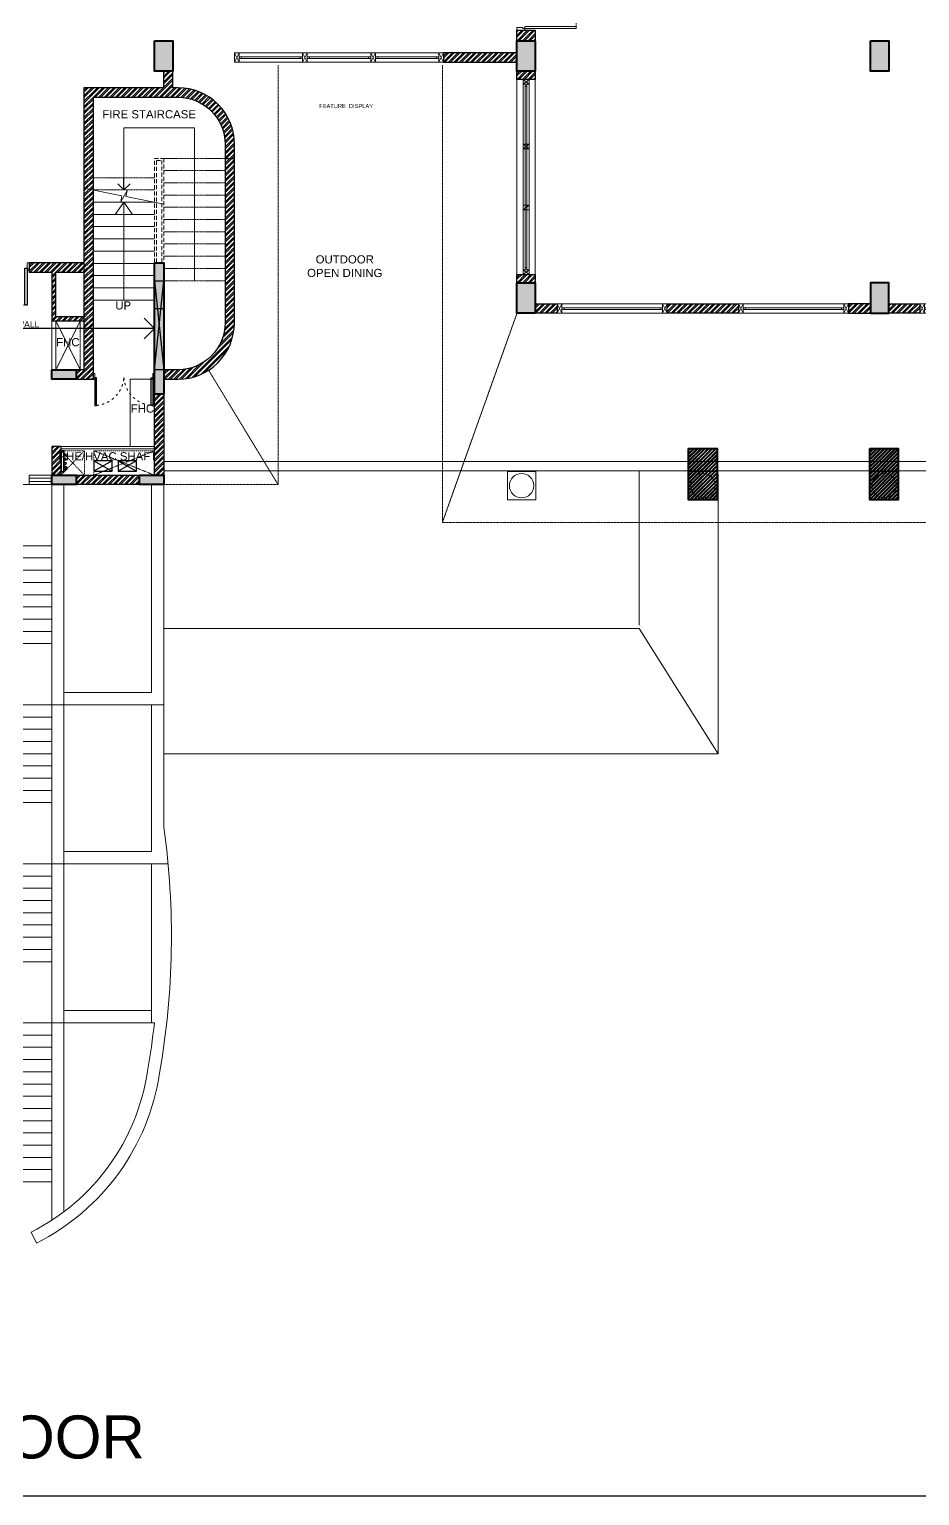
# Model space of a CAD drawing. Header units: millimetres. Extents: x 149548 to 2069915, y -1587483 to -1219800.
# Drawn here: x 1839865 to 1861702, y -1411021 to -1375062 of the extents above; entities that cross this region are included whole.
import ezdxf

# ---------------------------------------------------------------- set-up
doc = ezdxf.new("R2010")
doc.units = ezdxf.units.MM
doc.header["$MEASUREMENT"] = 0
for name, pattern in [('ACAD_ISO02W100', [15, 12, -3]), ('ACAD_ISO03W100', [30, 12, -18]), ('AUDIT_D_060311083008-3', [0, 0]), ('CONTINOUS', [0]), ('DASHED', [0.75, 0.5, -0.25]), ('HIDDEN', [0.375, 0.25, -0.125])]:
    doc.linetypes.add(name, pattern=pattern)
doc.layers.add('A-DOOR', color=140, linetype='AUDIT_D_060311083008-3', lineweight=5, transparency=0.5)
doc.layers.add('WINDOW FRAME_MOFA', color=19, linetype='Continuous', lineweight=15, transparency=0.4)
for name, color, linetype, lineweight in [('BRICK WALL_MOFA', 8, 'Continuous', 30), ('CONCRETE_MOFA', 230, 'Continuous', 40), ('DIMENSION_MOFA', 62, 'HIDDEN', 15), ('DOOR FRAME_MOFA', 42, 'Continuous', 15), ('DOOR SWING_MOFA', 49, 'ACAD_ISO03W100', 5), ('ELEV_09_MOFA', 37, 'Continuous', 9), ('ELEV_15_MOFA', 31, 'Continuous', 15), ('ELEV_GRADE 2_MOFA', 37, 'Continuous', 9), ('NEW BLOCK WORK', 126, 'Continuous', 30), ('OVERHEAD LINES_MOFA', 252, 'ACAD_ISO02W100', 9), ('STAIRS_MOFA', 1, 'Continuous', 13), ('TE - PL-S- Clamp', 7, 'Continuous', 0), ('TE-PL-DWS PIPE-DOWNTAKE', 3, 'Continuous', 5), ('TEXT_MOFA', 222, 'Continuous', 18)]:
    doc.layers.add(name, color=color, linetype=linetype, lineweight=lineweight)
for name, color, linetype in [('DOOR  MOFA', 7, 'Continuous'), ('M-HVAC-EXHAUST', 32, 'Continuous'), ('M-HVAC-TFA', 4, 'Continuous'), ('TE-PL-BRACKET', 7, 'Continuous'), ('TE-PL-H.W.R-DOWNTAKE', 32, 'Continuous'), ('TE-PL-H.W.S-DOWNTAKE', 1, 'Continuous'), ('TE-PL-VENT', 242, 'Continuous')]:
    doc.layers.add(name, color=color, linetype=linetype)
doc.layers.add('HATCH SOLID_MOFA', color=7, linetype='Continuous', lineweight=5, true_color=0x9c9c9c)
doc.layers.add('HATCH_LIGHT_MOFA', color=7, linetype='Continuous', lineweight=5, true_color=0x5b5b5b)
doc.styles.add('1-100', font='arial.ttf', dxfattribs={"height": 400})
doc.styles.get("Standard").update_dxf_attribs({"font": 'arial.ttf'})
doc.dimstyles.new('DIM 1-100 1', dxfattribs={"dimtxt": 200, "dimasz": 100, "dimexe": 50, "dimexo": 50, "dimgap": 50, "dimtad": 1, "dimdec": 1, "dimrnd": 5, "dimzin": 0, "dimdsep": 46, "dimtxsty": 'Standard', "dimblk": 'ARCHTICK', "dimcen": 100, "dimdle": 100, "dimclrd": 256, "dimclre": 256, "dimclrt": 256, "dimadec": 0, "dimazin": 0, "dimtfac": 1, "dimtdec": 1, "dimtix": 1, "dimtofl": 0, "dimtmove": 1, "dimatfit": 3, "dimldrblk": 'OPEN90', "dimfxl": 1, "dimtolj": 1, "dimtzin": 0, "dimlwd": -1, "dimlwe": -1, "dimarcsym": 0})
doc.dimstyles.new('DIM 1-75', dxfattribs={"dimtxt": 150, "dimasz": 75, "dimexe": 100, "dimexo": 50, "dimgap": 25, "dimtad": 1, "dimdec": 0, "dimrnd": 5, "dimzin": 0, "dimdsep": 46, "dimtxsty": 'Standard', "dimblk": 'ARCHTICK', "dimblk1": 'OBLIQUE', "dimblk2": 'OBLIQUE', "dimcen": 0.09, "dimdle": 100, "dimclrd": 256, "dimclre": 256, "dimclrt": 256, "dimadec": 0, "dimazin": 0, "dimtfac": 1, "dimtdec": 3, "dimtix": 1, "dimtofl": 0, "dimtmove": 1, "dimatfit": 3, "dimldrblk": 'OPEN90', "dimfxl": 1, "dimtolj": 1, "dimtzin": 0, "dimlwd": -1, "dimlwe": -1, "dimarcsym": 0})
pattern_1 = [(45, (-1385423.97944, 1641324.29744), (-0.095612395293, 0.095612395293), [])]
pattern_2 = [(135, (1720696.25507, 1641324.29744), (0.095612395293, 0.095612395293), [])]
pattern_3 = [(45, (-1959.99, 7514.91), (-67.3519, 67.3519), []), (45, (-1915.09, 7514.91), (-67.3519, 67.3519), [])]
pattern_4 = [(45, (2044045.94, -1384996.45), (-67.35192, 67.35192), []), (45, (2044090.84, -1384996.45), (-67.35192, 67.35192), [])]

# ---------------------------------------------------------------- blocks, each defined once
blk = doc.blocks.new('_ArchTick')
at = {"color": 0, "linetype": 'ByBlock', "const_width": 0.15}
blk.add_lwpolyline([(-0.5, -0.5), (0.5, 0.5)], dxfattribs=at)
blk = doc.blocks.new('_Oblique')
at = {"color": 0, "linetype": 'ByBlock', "lineweight": -2}
blk.add_line((-0.5, -0.5), (0.5, 0.5), dxfattribs=at)
blk = doc.blocks.new('_Open90')
at = {"color": 0, "linetype": 'ByBlock', "lineweight": -2}
for p, q in [((0, 0), (-1, 0)), ((-0.5, 0.5), (0, 0)), ((0, 0), (-0.5, -0.5))]:
    blk.add_line(p, q, dxfattribs=at)
blk = doc.blocks.new('02_PLUMBING_1_6040.sv$$0$F- 40')
h = blk.add_hatch()
h.set_pattern_fill('ANSI31', color=256, scale=14.423077, style=0)
h.set_pattern_definition([(45, (167587.8186, 57058.3899), (-1.274832, 1.274832), [])])
h.paths.add_polyline_path([(167636, 57137, 0.414214), (167600, 57101, 0.414214), (167636, 57065, -0.334336)])
at = {"layer": 'TE - PL-S- Clamp'}
h = blk.add_hatch(dxfattribs=at)
h.set_pattern_fill('ANSI31', scale=1.081731, style=0)
h.set_pattern_definition(pattern_1)
h.paths.add_polyline_path([(167593, 57064, 1), (167591, 57064)])
h = blk.add_hatch(dxfattribs=at)
h.set_pattern_fill('ANSI31', scale=1.081731, style=0)
h.set_pattern_definition(pattern_1)
h.paths.add_polyline_path([(167593, 57064), (167591, 57064), (167592, 57060), (167593, 57060)])
h = blk.add_hatch(dxfattribs=at)
h.set_pattern_fill('ANSI31', scale=1.081731, style=0)
h.set_pattern_definition(pattern_1)
h.paths.add_polyline_path([(167593, 57064), (167591, 57064), (167592, 57060), (167593, 57060)])
h = blk.add_hatch(dxfattribs=at)
h.set_pattern_fill('ANSI31', scale=1.081731, style=0)
h.set_pattern_definition(pattern_2)
h.paths.add_polyline_path([(167679, 57064, -1), (167681, 57064)])
h = blk.add_hatch(dxfattribs=at)
h.set_pattern_fill('ANSI31', scale=1.081731, style=0)
h.set_pattern_definition(pattern_2)
h.paths.add_polyline_path([(167679, 57064), (167681, 57064), (167680, 57060), (167679, 57060)])
h = blk.add_hatch(dxfattribs=at)
h.set_pattern_fill('ANSI31', scale=1.081731, style=0)
h.set_pattern_definition(pattern_2)
h.paths.add_polyline_path([(167679, 57064), (167681, 57064), (167680, 57060), (167679, 57060)])
for radius in [37.5, 36.1]:
    blk.add_circle((167636, 57101), radius)
blk.add_arc((167684, 57101), 60, 143.0267, 216.9733)
at = {"layer": 'TE - PL-S- Clamp', "color": 7}
for p, q in [((167591, 57064), (167592, 57058)), ((167592, 57058), (167593, 57064)), ((167680, 57058), (167679, 57064)), ((167681, 57064), (167680, 57058))]:
    blk.add_line(p, q, dxfattribs=at)
for points in [[(167596, 57101), (167596, 57064), (167588, 57064), (167588, 57062), (167599, 57062)], [(167599, 57101), (167599, 57062)], [(167676, 57101), (167676, 57064), (167684, 57064), (167684, 57062), (167674, 57062)], [(167674, 57101), (167674, 57062)]]:
    blk.add_lwpolyline(points, dxfattribs=at)
for centre, radius, end in [((167592, 57064), 0.964, 180), ((167636, 57101), 39.7, 180.0002), ((167680, 57064), 0.964, 180)]:
    blk.add_arc(centre, radius, 0, end, dxfattribs=at)
blk = doc.blocks.new('A$C376778ed')
at = {"layer": 'HATCH SOLID_MOFA', "transparency": 33554687}
h = blk.add_hatch(dxfattribs=at)
h.set_pattern_fill('ANSI32', color=256, scale=10)
h.set_pattern_definition([(45, (-1147327.14, 1033560.43), (-67.351921, 67.351921), []), (45, (-1147282.24, 1033560.43), (-67.351921, 67.351921), [])])
h.paths.add_polyline_path([(-2520, 230), (-2520, 930), (-2750, 930), (-2750, 230)])
at = {"layer": 'BRICK WALL_MOFA'}
blk.add_lwpolyline([(-2520, 230), (-2520, 930), (-2750, 930), (-2750, 230)], close=True, dxfattribs=at)
at = {"layer": 'DOOR FRAME_MOFA'}
for p, q in [((-2520, 930), (-230, 930)), ((-2520, 880), (-230, 880))]:
    blk.add_line(p, q, dxfattribs=at)
at = {"layer": 'M-HVAC-EXHAUST'}
blk.add_lwpolyline([(-1120, 330), (-670, 330), (-670, 580), (-1120, 580)], close=True, dxfattribs=at)
for points in [[(-1120, 580), (-670, 330)], [(-670, 580), (-1120, 330)]]:
    blk.add_lwpolyline(points, dxfattribs=at)
at = {"layer": 'M-HVAC-TFA'}
blk.add_lwpolyline([(-1720, 330), (-1270, 330), (-1270, 580), (-1720, 580)], close=True, dxfattribs=at)
for points in [[(-1720, 580), (-1270, 330)], [(-1270, 580), (-1720, 330)]]:
    blk.add_lwpolyline(points, dxfattribs=at)
at = {"layer": 'OVERHEAD LINES_MOFA', "ltscale": 0.01}
for p, q in [((-2520, 830), (-1950, 230)), ((-2520, 230), (-1950, 830)), ((-1720, 830), (-230, 230)), ((-1720, 230), (-230, 830))]:
    blk.add_line(p, q, dxfattribs=at)
at = {"layer": 'OVERHEAD LINES_MOFA', "linetype": 'CONTINOUS', "ltscale": 0.01}
blk.add_lwpolyline([(-830, 930), (-230, 930), (-230, 2585), (-830, 2585)], close=True, dxfattribs=at)
at = {"layer": 'OVERHEAD LINES_MOFA', "ltscale": 0.01}
for points in [[(-2520, 830), (-1950, 830), (-1950, 230), (-2520, 230)], [(-1720, 830), (-230, 830), (-230, 230), (-1720, 230)]]:
    blk.add_lwpolyline(points, close=True, dxfattribs=at)
at = {"layer": 'TE-PL-BRACKET'}
for points in [[(-2445, 309), (-2445, 830), (-2520, 830), (-2520, 309)], [(-2455, 319), (-2455, 820), (-2520, 820), (-2520, 319)]]:
    blk.add_lwpolyline(points, close=True, dxfattribs=at)
at = {"layer": 'TE-PL-DWS PIPE-DOWNTAKE', "ltscale": 30, "xscale": 0.6666666666601991, "yscale": 0.6666666666601991, "zscale": 0.6666666666601991, "rotation": 270}
blk.add_blockref('02_PLUMBING_1_6040.sv$$0$F- 40', (-40486, 112276), dxfattribs=at)
at = {"layer": 'TE-PL-H.W.R-DOWNTAKE', "xscale": 0.6666666666601991, "yscale": 0.6666666666601991, "zscale": 0.6666666666601991, "rotation": 270}
blk.add_blockref('02_PLUMBING_1_6040.sv$$0$F- 40', (-40486, 112482), dxfattribs=at)
at = {"layer": 'TE-PL-H.W.S-DOWNTAKE', "xscale": 0.6666666666601991, "yscale": 0.6666666666601991, "zscale": 0.6666666666601991, "rotation": 270}
blk.add_blockref('02_PLUMBING_1_6040.sv$$0$F- 40', (-40486, 112379), dxfattribs=at)
at = {"layer": 'TE-PL-VENT', "ltscale": 250, "xscale": -1, "rotation": 270}
blk.add_blockref('02_PLUMBING_1_6040.sv$$0$F- 40', (-59507, -167233), dxfattribs=at)
at = {"layer": 'TEXT_MOFA', "char_height": 200, "attachment_point": 1, "style": '1-100'}
for s, insert, width in [('\\pxqc;FHC', (-811, 1964), 570), ('\\pxqc;PHE/HVAC SHAFT', (-2520, 793), 2290.02)]:
    blk.add_mtext(s, dxfattribs=dict(at, insert=insert, width=width))
blk = doc.blocks.new('blah blah blah1-flat-1')
at = {"layer": 'DOOR  MOFA'}
for points in [[(-1593, 20), (-1593, -730), (-1546, -730), (-1546, 20)], [(-27, 20), (-27, -730), (-74, -730), (-74, 20)]]:
    blk.add_lwpolyline(points, close=True, dxfattribs=at)
at = {"layer": 'DOOR FRAME_MOFA'}
for p, q in [((-1635, -20), (-1635, 130)), ((15, -20), (15, 130))]:
    blk.add_line(p, q, dxfattribs=at)
at = {"layer": 'DOOR FRAME_MOFA', "ltscale": 5}
for points in [[(-1605, 20), (-1593, 20), (-1593, 130), (-1635, 130)], [(-1635, -20), (-1605, -20), (-1605, 20)], [(15, -20), (-15, -20), (-15, 20), (-27, 20), (-27, 130), (15, 130)]]:
    blk.add_lwpolyline(points, dxfattribs=at)
at = {"layer": 'DOOR SWING_MOFA', "linetype": 'ACAD_ISO03W100', "ltscale": 5}
for centre, start, end in [((-1623, 82), 275.3904, 355.6632), ((3, 82), 184.3368, 264.6096)]:
    blk.add_arc(centre, 815, start, end, dxfattribs=at)
blk = doc.blocks.new('WINDOW CENTRAL AXIS')
at = {"layer": 'WINDOW FRAME_MOFA'}
for p, q in [((1240128, -1741480), (1240243, -1741250)), ((1240128, -1741250), (1240243, -1741480)), ((1241800, -1741480), (1241915, -1741250)), ((1241800, -1741250), (1241915, -1741480)), ((1243471, -1741480), (1243586, -1741250)), ((1243471, -1741250), (1243586, -1741480)), ((1245258, -1741481), (1245143, -1741251)), ((1245258, -1741251), (1245143, -1741481))]:
    blk.add_line(p, q, dxfattribs=at)
for points in [[(1240128, -1741480), (1240128, -1741250), (1240243, -1741250), (1240243, -1741480)], [(1240243, -1741480), (1245258, -1741481), (1245258, -1741251), (1240243, -1741250)], [(1240300, -1741345), (1240243, -1741345), (1240243, -1741386), (1240300, -1741386)], [(1241742, -1741345), (1241800, -1741345), (1241800, -1741386), (1241742, -1741386)], [(1241800, -1741480), (1241800, -1741250), (1241915, -1741250), (1241915, -1741480)], [(1241972, -1741345), (1241915, -1741345), (1241915, -1741386), (1241972, -1741386)], [(1243414, -1741345), (1243471, -1741345), (1243471, -1741386), (1243414, -1741386)], [(1243644, -1741345), (1243586, -1741345), (1243586, -1741386), (1243644, -1741386)], [(1245085, -1741345), (1245143, -1741345), (1245143, -1741386), (1245085, -1741386)], [(1245258, -1741481), (1245258, -1741251), (1245143, -1741251), (1245143, -1741481)]]:
    blk.add_lwpolyline(points, close=True, dxfattribs=at)
for points in [[(1240300, -1741345), (1241742, -1741345)], [(1241742, -1741386), (1240300, -1741386)], [(1241972, -1741345), (1243414, -1741345)], [(1243414, -1741386), (1241972, -1741386)], [(1243644, -1741345), (1245085, -1741345)], [(1245085, -1741386), (1243644, -1741386)]]:
    blk.add_lwpolyline(points, dxfattribs=at)
at = {"layer": 'WINDOW FRAME_MOFA', "elevation": 0}
blk.add_lwpolyline([(1243471, -1741480), (1243471, -1741250), (1243586, -1741250), (1243586, -1741480)], close=True, dxfattribs=at)
blk = doc.blocks.new('Staircase p-flat-1')
at = {"layer": 'ELEV_15_MOFA'}
for p, q in [((142852, -465170), (142852, -455663)), ((151452, -455663), (142852, -455663)), ((143152, -460763), (143152, -455663)), ((145302, -460763), (145302, -455663)), ((145602, -455663), (148702, -455663)), ((145602, -468863), (145602, -455663)), ((148702, -473704), (148702, -455663)), ((149002, -460763), (149002, -455663)), ((149002, -473493), (149002, -455663)), ((151152, -460763), (151152, -455663)), ((151452, -464065), (151452, -455663)), ((145602, -457163), (148702, -457163)), ((145602, -457463), (148702, -457463)), ((145602, -457763), (148702, -457763)), ((145602, -458063), (148702, -458063)), ((145602, -458363), (148702, -458363)), ((145602, -458663), (148702, -458663)), ((145602, -458963), (148702, -458963)), ((145602, -459263), (148702, -459263)), ((145602, -459263), (148702, -459263)), ((145602, -459563), (148702, -459563)), ((143152, -460763), (145302, -460763)), ((149002, -460763), (151152, -460763)), ((142852, -461063), (151452, -461063)), ((145302, -464663), (145302, -461063)), ((145602, -461063), (148702, -461063)), ((149002, -464663), (149002, -461063)), ((151152, -464663), (151152, -461063)), ((145602, -461363), (148702, -461363)), ((145602, -461663), (148702, -461663)), ((145602, -461963), (148702, -461963)), ((145602, -462263), (148702, -462263)), ((145602, -462563), (148702, -462563)), ((145602, -462863), (148702, -462863)), ((145602, -463163), (148702, -463163)), ((145602, -463463), (148702, -463463)), ((143152, -464663), (145302, -464663)), ((149002, -464663), (151152, -464663)), ((142852, -464963), (145602, -464963)), ((145302, -468563), (145302, -464963)), ((145602, -464963), (148702, -464963)), ((145602, -465263), (148702, -465263)), ((148702, -464963), (151556, -464963)), ((151152, -468863), (151152, -464963)), ((145602, -465563), (148702, -465563)), ((145602, -465863), (148702, -465863)), ((145602, -466163), (148702, -466163)), ((145602, -466463), (148702, -466463)), ((145602, -466763), (148702, -466763)), ((145602, -467063), (148702, -467063)), ((145602, -467063), (148702, -467063)), ((145602, -467363), (148702, -467363)), ((142268, -468863), (145602, -468863)), ((143152, -468563), (145302, -468563)), ((143152, -468563), (145302, -468563)), ((145287, -468863), (143914, -473086)), ((144062, -473604), (145602, -468863)), ((145602, -468863), (151221, -468863)), ((145602, -468863), (151221, -468863)), ((149002, -468563), (151152, -468563)), ((145505, -469163), (148702, -469163)), ((145407, -469463), (148702, -469463)), ((145310, -469763), (148702, -469763)), ((145212, -470063), (148702, -470063)), ((145017, -470663), (148702, -470663)), ((145115, -470363), (148702, -470363)), ((144920, -470963), (148702, -470963)), ((144822, -471263), (148702, -471263)), ((144725, -471563), (148702, -471563)), ((144627, -471863), (148702, -471863)), ((144432, -472463), (148702, -472463)), ((144530, -472163), (148702, -472163)), ((144335, -472763), (148702, -472763)), ((148197, -473994), (148332, -474262))]:
    blk.add_line(p, q, dxfattribs=at)
for points in [[(143152, -461063), (143152, -464663)], [(143152, -464963), (143152, -468563)], [(149002, -464963), (149002, -468563)]]:
    blk.add_lwpolyline(points, dxfattribs=at)
for points in [[(142852, -465170, 0.043507), (142055, -468051, 0.08667), (142065, -470339, 0.215471), (144636, -473994)], [(142268, -468863, 0.056292), (142360, -470285, 0.215385), (144788, -473736), (144636, -473994)]]:
    blk.add_lwpolyline(points, format="xyb", dxfattribs=at)
for centre, radius, start, end in [((132216, -466745), 19422, 350.0696, 7.931), ((132216, -466745), 19122, 350.0696, 353.6421), ((145815, -469267), 5294, 296.7388, 351.531), ((145815, -469267), 5594, 296.7388, 351.4911)]:
    blk.add_arc(centre, radius, start, end, dxfattribs=at)
blk = doc.blocks.new('garden window')
at = {"layer": 'WINDOW FRAME_MOFA'}
for p, q in [((1149043, -1541750, 0), (1149193, -1541865, 0)), ((1149193, -1541750, 0), (1149043, -1541865, 0)), ((1149043, -1543335, 0), (1149193, -1543450, 0)), ((1149193, -1543335, 0), (1149043, -1543450, 0)), ((1149193, -1544835, 0), (1149043, -1544950, 0)), ((1149043, -1546418, 0), (1149193, -1546533, 0)), ((1149193, -1546418, 0), (1149043, -1546533, 0))]:
    blk.add_line(p, q, dxfattribs=at)
for points in [[(1148893, -1546533), (1148893, -1541750)], [(1149097, -1546360), (1149097, -1541922), (1149139, -1541922), (1149139, -1546360)], [(1149343, -1546533), (1149343, -1541750)]]:
    blk.add_lwpolyline(points, dxfattribs=at)
for points in [[(1149043, -1541750), (1149043, -1546533), (1149193, -1546533), (1149193, -1541750)], [(1149139, -1541865), (1149139, -1541922), (1149097, -1541922), (1149097, -1541865)], [(1149139, -1546360), (1149139, -1546418), (1149097, -1546418), (1149097, -1546360)]]:
    blk.add_lwpolyline(points, close=True, dxfattribs=at)
at = {"layer": 'WINDOW FRAME_MOFA', "elevation": 0}
for points in [[(1149043, -1541750), (1149193, -1541750), (1149193, -1541865), (1149043, -1541865)], [(1149043, -1543335), (1149193, -1543335), (1149193, -1543450), (1149043, -1543450)], [(1149043, -1544835), (1149193, -1544835), (1149193, -1544950), (1149043, -1544950)], [(1149043, -1546418), (1149193, -1546418), (1149193, -1546533), (1149043, -1546533)]]:
    blk.add_lwpolyline(points, close=True, dxfattribs=at)
blk = doc.blocks.new('D-150 thk wall_2.0m D leaf-new')
at = {"layer": 'A-DOOR', "flags": 128}
for points in [[(0, -150), (0, 0), (50, 0), (50, -110), (30, -110), (30, -150)], [(2000, -150), (2000, 0), (1950, 0), (1950, -110), (1970, -110), (1970, -150)]]:
    blk.add_lwpolyline(points, close=True, dxfattribs=at)
at = {"layer": 'A-DOOR'}
for points in [[(30, -150), (70, -150), (70, -1120), (30, -1120)], [(1970, -150), (1930, -150), (1930, -1120), (1970, -1120)]]:
    blk.add_lwpolyline(points, close=True, dxfattribs=at)
at = {"layer": 'A-DOOR', "color": 252, "linetype": 'DASHED', "ltscale": 50}
for centre, start, end in [((29, -149), 272.4473, 359.9672), ((1971, -149), 180.0328, 267.5527)]:
    blk.add_arc(centre, 971, start, end, dxfattribs=at)
blk = doc.blocks.new('NEW WINDOW')
at = {"layer": 'WINDOW FRAME_MOFA'}
for p, q in [((-300, 0), (-185, 230)), ((-300, 230), (-185, 0)), ((2400, 0), (2285, 230)), ((2400, 230), (2285, 0))]:
    blk.add_line(p, q, dxfattribs=at)
for points in [[(-300, 0), (-300, 230), (-185, 230), (-185, 0)], [(-185, 0), (2400, 0), (2400, 230), (-185, 230)], [(-185, 136), (-127, 136), (-127, 94), (-185, 94)], [(2228, 136), (2285, 136), (2285, 94), (2228, 94)], [(2400, 0), (2400, 230), (2285, 230), (2285, 0)]]:
    blk.add_lwpolyline(points, close=True, dxfattribs=at)
blk.add_lwpolyline([(2228, 94), (-127, 94), (-127, 136), (2228, 136)], dxfattribs=at)
blk = doc.blocks.new('A$C3e892238')
at = {"layer": 'HATCH SOLID_MOFA', "transparency": 33554687}
h = blk.add_hatch(dxfattribs=at)
h.set_pattern_fill('ANSI32', color=3, scale=10)
h.set_pattern_definition(pattern_3)
edge = h.paths.add_edge_path()
edge.add_line((1730, 1750), (1730, 6135))
edge.add_arc((350, 6135), 1380, 0, 90)
edge.add_line((350, 7515), (220, 7515))
edge.add_line((220, 7515), (220, 7920))
edge.add_line((220, 7920), (-5, 7920))
edge.add_line((-5, 7920), (-10, 7515))
edge.add_line((-10, 7515), (-1730, 7515))
edge.add_line((-1730, 7515), (-1730, 7285))
edge.add_line((-1730, 7285), (350, 7285))
edge.add_arc((350, 6135), 1150, 0.0044, 90, ccw=False)
edge.add_line((1500, 6135), (1500, 1750))
edge.add_arc((350, 1750), 1150, -90, 0, ccw=False)
edge.add_line((350, 600), (0, 600))
edge.add_line((0, 600), (0, 370))
edge.add_line((0, 370), (350, 370))
edge.add_arc((350, 1750), 1380, 270, 360.0001)
h = blk.add_hatch(dxfattribs=at)
h.set_pattern_fill('ANSI32', color=3, scale=10)
h.set_pattern_definition(pattern_3)
h.paths.add_polyline_path([(-5300, 3225), (-5850, 3225), (-5850, 2995), (-5300, 2995)])
h.paths.add_polyline_path([(-2650, 2995), (-1960, 2995), (-1960, 3225), (-3300, 3225), (-3300, 2995), (-2750, 2995), (-2750, 1800), (-1960, 1800), (-1960, 1900), (-2650, 1900)])
h.paths.add_polyline_path([(-1730, 7515), (-1960, 7515), (-1960, 600), (-2150, 600), (-2150, 370), (-1730, 370)])
at = {"layer": 'BRICK WALL_MOFA', "color": 3}
blk.add_lwpolyline([(-10, 7920), (-10, 7515), (-1960, 7515), (-1960, 600), (-2150, 600), (-2150, 370), (-1730, 370), (-1730, 7285), (-80, 7285), (350, 7285, -0.414214), (1500, 6135), (1500, 1750, -0.414214), (350, 600), (0, 600), (0, 370), (350, 370, 0.414214), (1730, 1750), (1730, 6131, 0.41501), (350, 7515), (220, 7515), (220, 7920)], format="xyb", close=True, dxfattribs=at)
for points in [[(-5850, 3225), (-5300, 3225), (-5300, 2995), (-5850, 2995)], [(-1960, 3225), (-2750, 3225), (-3300, 3225), (-3300, 2995), (-2750, 2995), (-2750, 1800), (-1960, 1800)], [(-1960, 1900), (-2650, 1900), (-2650, 2995), (-1960, 2995)]]:
    blk.add_lwpolyline(points, dxfattribs=at)
at = {"layer": 'DOOR FRAME_MOFA', "color": 3}
for points in [[(-2750, 600), (-2750, 1800)], [(-2650, 600), (-2650, 1800)]]:
    blk.add_lwpolyline(points, dxfattribs=at)
at = {"layer": 'HATCH_LIGHT_MOFA', "color": 3, "linetype": 'DASHED', "ltscale": 0.5}
for p, q in [((-2650, 1800), (-2050, 600)), ((-2650, 600), (-2050, 1800))]:
    blk.add_line(p, q, dxfattribs=at)
at = {"layer": 'HATCH_LIGHT_MOFA', "color": 3}
blk.add_lwpolyline([(1, 4664), (-931, 4850), (-902, 4997), (-1058, 4722), (-1029, 4869), (-1961, 5056)], dxfattribs=at)
at = {"layer": 'HATCH_LIGHT_MOFA', "color": 3, "linetype": 'DASHED', "ltscale": 0.5}
blk.add_lwpolyline([(-2650, 1800), (-2050, 1800), (-2050, 600), (-2650, 600)], close=True, dxfattribs=at)
at = {"layer": 'NEW BLOCK WORK', "color": 3}
for p, q in [((-230, 2785), (0, 600)), ((-230, 600), (0, 2785))]:
    blk.add_line(p, q, dxfattribs=at)
blk.add_lwpolyline([(0, 600), (-230, 600), (-230, 2785), (0, 2785)], close=True, dxfattribs=at)
at = {"layer": 'STAIRS_MOFA', "color": 3, "linetype": 'DASHED', "ltscale": 0.5}
for p, q in [((1500, 5785), (0, 5785)), ((1500, 5485), (0, 5485)), ((-1730, 5310), (-230, 5310)), ((1500, 5185), (0, 5185)), ((-1730, 5010), (-230, 5010)), ((1500, 4885), (0, 4885)), ((1500, 4585), (0, 4585)), ((1500, 4285), (0, 4285)), ((1500, 3985), (0, 3985)), ((1500, 3685), (0, 3685)), ((1500, 3385), (0, 3385)), ((1500, 3085), (0, 3085)), ((1500, 2785), (0, 2785))]:
    blk.add_line(p, q, dxfattribs=at)
at = {"layer": 'STAIRS_MOFA', "color": 3}
for p, q in [((-1730, 4710), (-230, 4710)), ((-1730, 4410), (-230, 4410)), ((-1730, 4110), (-230, 4110)), ((-1730, 3810), (-230, 3810)), ((-1730, 3510), (-230, 3510)), ((-1730, 3210), (-230, 3210)), ((-1730, 2910), (-230, 2910)), ((-1730, 2610), (-230, 2610)), ((-1730, 2310), (-230, 2310)), ((1730, 2100), (1730, 2100))]:
    blk.add_line(p, q, dxfattribs=at)
at = {"layer": 'STAIRS_MOFA', "color": 3, "linetype": 'DASHED', "ltscale": 200}
for points in [[(-230, 3225), (-230, 5785), (0, 5785), (0, 3225)], [(-180, 3225), (-180, 5735), (-50, 5735), (-50, 3225)]]:
    blk.add_lwpolyline(points, dxfattribs=at)
at = {"layer": 'DIMENSION_MOFA', "color": 3}
for p, xscale, yscale, zscale in [((-3318, 3067), 1.212155302550812, 1.212155302550812, 1.212155302550812), ((-244, 388), 0.9090886377735825, 0.9090886377735825, 0.9090886377735825)]:
    blk.add_blockref('blah blah blah1-flat-1', p, dxfattribs=dict(at, xscale=xscale, yscale=yscale, zscale=zscale))
at = {"layer": 'TEXT_MOFA', "color": 3, "char_height": 200, "attachment_point": 3, "rotation": 0, "style": '1-100'}
for s, width, insert in [('\\pxqc;FIRE STAIRCASE', 5188.23, (2232, 6966)), ('UP', 404.63, (-803, 2277)), ('FHC', 404.63, (-2068, 1377))]:
    blk.add_mtext_dynamic_manual_height_columns(s, width=width, gutter_width=750, heights=[0], dxfattribs=dict(at, insert=insert))
at = {"layer": 'HATCH_LIGHT_MOFA', "color": 3}
for points, override in [([(-980, 5010), (-980, 6535), (750, 6535), (750, 2785)], {"dimasz": 300}), ([(-980, 4710), (-980, 2310)], {"dimasz": 300, "dimldrblk": 'Open90'})]:
    blk.add_leader(points, dimstyle='DIM 1-100 1', override=override, dxfattribs=at)

msp = doc.modelspace()

# ---------------------------------------------------------------- hatches: boundary and pattern name
at = {"layer": 'HATCH SOLID_MOFA', "transparency": 33554687}
h = msp.add_hatch(dxfattribs=at)
h.set_pattern_fill('ANSI32', color=256, scale=10)
h.set_pattern_definition([(45, (1924298.47, -1911597.51), (-67.351921, 67.351921), []), (45, (1924343.375, -1911597.51), (-67.351921, 67.351921), [])])
h.paths.add_polyline_path([(1852274.52, -1375082.88), (1852274.52, -1375340.37), (1851824.52, -1375340.37), (1851824.52, -1375082.88)])
h = msp.add_hatch(dxfattribs=at)
h.set_pattern_fill('ANSI32', color=256, scale=10)
h.set_pattern_definition([(45, (775405.53, -352598.9), (-67.351921, 67.351921), []), (45, (775450.43, -352598.9), (-67.351921, 67.351921), [])])
h.paths.add_polyline_path([(1851824.52, -1375640.37), (1850024.52, -1375640.37), (1850024.52, -1375870.37), (1851824.52, -1375870.37)])
h = msp.add_hatch(dxfattribs=at)
h.set_pattern_fill('ANSI32', color=256, scale=10)
h.set_pattern_definition([(45, (1924298.47, -1912548.51), (-67.351921, 67.351921), []), (45, (1924343.375, -1912548.51), (-67.351921, 67.351921), [])])
h.paths.add_polyline_path([(1852274.52, -1376090.37), (1852274.52, -1376291.37), (1851824.52, -1376291.37), (1851824.52, -1376090.37)])
h = msp.add_hatch(dxfattribs=at)
h.set_pattern_fill('ANSI32', color=256, scale=10)
h.set_pattern_definition([(45, (1924298.47, -1917532.51), (-67.351921, 67.351921), []), (45, (1924343.375, -1917532.51), (-67.351921, 67.351921), [])])
h.paths.add_polyline_path([(1852274.52, -1381074.37), (1852274.52, -1381275.37), (1851824.52, -1381275.37), (1851824.52, -1381074.37)])
h = msp.add_hatch(dxfattribs=at)
h.set_pattern_fill('ANSI32', color=256, scale=10)
h.set_pattern_definition(pattern_4)
h.paths.add_polyline_path([(1852274.52, -1382025.38), (1852274.52, -1381795.37), (1852811.81, -1381795.38), (1852811.81, -1382025.39)])
h = msp.add_hatch(dxfattribs=at)
h.set_pattern_fill('ANSI32', color=256, scale=10)
h.set_pattern_definition(pattern_4)
h.paths.add_polyline_path([(1855511.81, -1382025.38), (1855511.81, -1381795.38), (1857256.87, -1381795.37), (1857256.87, -1382025.38)])
h.paths.add_polyline_path([(1860944.52, -1382025.38), (1860944.52, -1381795.37), (1861701.81, -1381795.37), (1861701.81, -1382025.38)])
h.paths.add_polyline_path([(1859956.87, -1382025.38), (1859956.87, -1381795.36), (1860494.52, -1381795.37), (1860494.52, -1382025.39)])
h = msp.add_hatch(dxfattribs=at)
h.set_pattern_fill('ANSI32', color=256, scale=10)
h.set_pattern_definition([(45, (695837.385, -352664.94), (-67.351921, 67.351921), []), (45, (695882.29, -352664.94), (-67.351921, 67.351921), [])])
h.paths.add_polyline_path([(1843164.52, -1385995.37), (1843164.52, -1384010.37), (1842934.52, -1384010.37), (1842934.52, -1384010.37), (1842934.52, -1385995.37)])
h.paths.add_polyline_path([(1841014.52, -1386225.37), (1841014.52, -1385995.37), (1842564.52, -1385995.37), (1842564.52, -1386225.37)])
at = {"layer": 'HATCH_LIGHT_MOFA'}
h = msp.add_hatch(color=256, dxfattribs=at)
h.dxf.hatch_style = 1
h.paths.add_polyline_path([(1822834.52, -1363895.37), (1822834.52, -1365165.37), (1822604.52, -1365165.37), (1822604.52, -1363665.37), (1824104.52, -1363665.37), (1824104.52, -1363895.37)])
h.paths.add_polyline_path([(1842934.52, -1380785.37), (1843164.52, -1380785.37), (1843164.52, -1384010.37), (1842934.52, -1384010.37)])
h.paths.add_polyline_path([(1834564.52, -1380785.37), (1834794.52, -1380785.37), (1834794.52, -1384010.37), (1834564.52, -1384010.37)])
h.paths.add_polyline_path([(1878494.52, -1363665.37), (1878724.52, -1363665.37), (1878724.52, -1366125.37), (1878494.52, -1366125.37)])
h.paths.add_polyline_path([(1860494.52, -1370055.37), (1860945.08, -1370055.37), (1860945.08, -1370805.37), (1860494.52, -1370805.37)])
h.paths.add_polyline_path([(1860494.52, -1363665.37), (1860944.52, -1363665.37), (1860944.52, -1364415.37), (1860494.52, -1364415.37)])
h.paths.add_polyline_path([(1847268.38, -1363665.37), (1847718.38, -1363665.37), (1847718.38, -1364415.37), (1847268.38, -1364415.37)])
h.paths.add_polyline_path([(1860494.52, -1381275.37), (1860494.52, -1382025.37), (1860944.52, -1382025.37), (1860944.52, -1381275.37)])
h.paths.add_polyline_path([(1870054.52, -1363665.37), (1869604.52, -1363665.37), (1869604.52, -1364415.37), (1870054.52, -1364415.37)])
h.paths.add_polyline_path([(1870054.52, -1382025.37), (1869604.52, -1382025.37), (1869604.52, -1381275.37), (1870054.52, -1381275.37)])
h.paths.add_polyline_path([(1836864.52, -1363665.37), (1837314.52, -1363665.37), (1837314.52, -1364415.37), (1836864.52, -1364415.37)])
h.paths.add_polyline_path([(1827644.52, -1370485.37), (1828094.52, -1370485.37), (1828094.52, -1371235.37), (1827644.52, -1371235.37)])
h.paths.add_polyline_path([(1842934.52, -1363665.37), (1843384.52, -1363665.37), (1843384.52, -1364415.37), (1842934.52, -1364415.37)])
h.paths.add_polyline_path([(1851824.52, -1363665.37), (1852274.52, -1363665.37), (1852274.52, -1364415.37), (1851824.52, -1364415.37)])
h.paths.add_polyline_path([(1827864.52, -1363665.37), (1828314.52, -1363665.37), (1828314.52, -1364415.37), (1827864.52, -1364415.37)])
h.paths.add_polyline_path([(1852274.52, -1382025.37), (1851824.52, -1382025.37), (1851824.52, -1381275.37), (1852274.52, -1381275.37)])
h.paths.add_polyline_path([(1836864.52, -1375340.37), (1837314.52, -1375340.37), (1837314.52, -1376090.37), (1836864.52, -1376090.37)])
h.paths.add_polyline_path([(1827864.52, -1383260.37), (1828314.52, -1383260.37), (1828314.52, -1384010.37), (1827864.52, -1384010.37)])
h.paths.add_polyline_path([(1842934.52, -1375340.37), (1843384.52, -1375340.37), (1843384.52, -1376090.37), (1842934.52, -1376090.37)])
h.paths.add_polyline_path([(1827644.52, -1375040.37), (1828094.52, -1375040.37), (1828094.52, -1375790.37), (1827644.52, -1375790.37)], flags=17)
h.paths.add_polyline_path([(1851824.52, -1375340.37), (1852274.52, -1375340.37), (1852274.52, -1376090.37), (1851824.52, -1376090.37)])
h.paths.add_polyline_path([(1860494.52, -1375340.37), (1860944.52, -1375340.37), (1860944.52, -1376090.37), (1860494.52, -1376090.37)])
h.paths.add_polyline_path([(1869604.52, -1370055.37), (1870054.52, -1370055.37), (1870054.52, -1370805.37), (1869604.52, -1370805.37)])
h.paths.add_polyline_path([(1851824.52, -1370055.37), (1852274.52, -1370055.37), (1852274.52, -1370805.37), (1851824.52, -1370805.37)])
h.paths.add_polyline_path([(1869604.65, -1375340.37), (1870054.52, -1375340.37), (1870054.52, -1376090.37), (1869604.65, -1376090.37)])
h.paths.add_polyline_path([(1878494.49, -1370055.37), (1878869.52, -1370055.37), (1878869.52, -1370805.37), (1878494.49, -1370805.37)])
h.paths.add_polyline_path([(1878494.52, -1381275.37), (1878869.52, -1381275.37), (1878869.52, -1382025.37), (1878494.52, -1382025.37)])
h.paths.add_polyline_path([(1878494.52, -1375340.37), (1878869.52, -1375340.37), (1878869.52, -1376090.37), (1878494.52, -1376090.37)])
h.paths.add_polyline_path([(1833864.52, -1363665.37), (1834164.52, -1363665.37), (1834164.52, -1364415.37), (1833864.52, -1364415.37)])
h.paths.add_polyline_path([(1831314.52, -1363665.37), (1831614.52, -1363665.37), (1831614.52, -1364415.37), (1831314.52, -1364415.37)])
h.paths.add_polyline_path([(1827494.52, -1369030.37), (1828094.52, -1369030.37), (1828094.52, -1369330.37), (1827494.52, -1369330.37)])
h.paths.add_polyline_path([(1880894.52, -1365375.37), (1881124.52, -1365375.37), (1881124.52, -1366125.37), (1880894.52, -1366125.37)])
h.paths.add_polyline_path([(1880894.52, -1363665.37), (1881124.52, -1363665.37), (1881124.52, -1364415.37), (1880894.52, -1364415.37)])
h.paths.add_polyline_path([(1883294.52, -1378567.27), (1883524.52, -1378567.27), (1883524.52, -1379167.27), (1883294.52, -1379167.27)])
h.paths.add_polyline_path([(1883294.52, -1363665.37), (1883524.52, -1363665.37), (1883524.52, -1364265.37), (1883294.52, -1364265.37)])
h.paths.add_polyline_path([(1883294.52, -1381425.37), (1883524.52, -1381425.37), (1883524.52, -1382025.37), (1883294.52, -1382025.37)])
h.paths.add_polyline_path([(1883294.52, -1375340.37), (1883524.52, -1375340.37), (1883524.52, -1375940.37), (1883294.52, -1375940.37)])
h.paths.add_polyline_path([(1836714.52, -1385995.37), (1837314.52, -1385995.37), (1837314.52, -1386225.37), (1836714.52, -1386225.37)])
h.paths.add_polyline_path([(1842564.52, -1385995.37), (1843164.52, -1385995.37), (1843164.52, -1386225.37), (1842564.52, -1386225.37)])
h.paths.add_polyline_path([(1834564.52, -1385995.37), (1835164.52, -1385995.37), (1835164.52, -1386225.37), (1834564.52, -1386225.37)])
h.paths.add_polyline_path([(1827864.52, -1379155.17), (1828094.52, -1379155.17), (1828094.52, -1379755.17), (1827864.52, -1379755.17)])
h.paths.add_polyline_path([(1883294.52, -1365525.37), (1883524.52, -1365525.37), (1883524.52, -1366125.39), (1883294.52, -1366125.39)])
h.paths.add_polyline_path([(1837084.52, -1383410.37), (1837314.52, -1383410.37), (1837314.52, -1384010.37), (1837084.52, -1384010.37)])
h.paths.add_polyline_path([(1840414.52, -1385995.37), (1841014.52, -1385995.37), (1841014.52, -1386225.37), (1840414.52, -1386225.37)])
h.paths.add_polyline_path([(1883294.52, -1370205.37), (1883524.52, -1370205.37), (1883524.52, -1370805.37), (1883294.52, -1370805.37)])
h.paths.add_polyline_path([(1878494.52, -1378567.27), (1878724.52, -1378567.27), (1878724.52, -1379167.27), (1878494.52, -1379167.27)])
h.paths.add_polyline_path([(1824334.52, -1369030.37), (1824564.52, -1369030.37), (1824564.52, -1369630.37), (1824334.52, -1369630.37)])
h.paths.add_polyline_path([(1824334.52, -1370635.37), (1824564.52, -1370635.37), (1824564.52, -1371235.37), (1824334.52, -1371235.37)])
h.paths.add_polyline_path([(1840414.52, -1383410.37), (1841014.52, -1383410.37), (1841014.52, -1383640.37), (1840414.52, -1383640.37)])
h.paths.add_polyline_path([(1822604.4, -1369030.37), (1822834.52, -1369030.37), (1822834.52, -1369480.37), (1822604.4, -1369480.37)])
h.paths.add_polyline_path([(1822604.52, -1370785.37), (1822834.52, -1370785.37), (1822834.52, -1371235.37), (1822604.52, -1371235.37)])
h.paths.add_polyline_path([(1831614.52, -1370205.37), (1831314.52, -1370205.37), (1831314.52, -1370805.37), (1831614.52, -1370805.37)])
h.paths.add_polyline_path([(1833864.52, -1370205.37), (1834164.52, -1370205.37), (1834164.52, -1370805.37), (1833864.52, -1370805.37)])
h.paths.add_polyline_path([(1842934.52, -1370805.37), (1843234.52, -1370805.37), (1843234.52, -1370055.37), (1842934.52, -1370055.37)])
h.paths.add_polyline_path([(1837084.45, -1370055.37), (1837314.52, -1370055.37), (1837314.52, -1370805.37), (1837084.45, -1370805.37)])
h = msp.add_hatch(dxfattribs=at)
h.set_pattern_fill('STEEL', color=256, scale=20)
h.set_pattern_definition([(45, (1891901.914, -1402425.376), (-44.90128, 44.90128), []), (45, (1891901.914, -1402393.626), (-44.90128, 44.90128), [])])
h.paths.add_polyline_path([(1856033.11, -1385339.76), (1856733.11, -1385339.76), (1856733.11, -1386602.26), (1856033.11, -1386602.26)])
h.paths.add_polyline_path([(1860478.29, -1385339.76), (1861178.29, -1385339.76), (1861178.29, -1386602.26), (1860478.29, -1386602.26)])
h.paths.add_polyline_path([(1864923.47, -1385339.76), (1865623.47, -1385339.76), (1865623.47, -1386602.26), (1864923.47, -1386602.26)])
h.paths.add_polyline_path([(1869369.52, -1385339.76), (1870069.52, -1385339.76), (1870069.52, -1386602.26), (1869369.52, -1386602.26)])
h.paths.add_polyline_path([(1873814.52, -1385339.76), (1874514.52, -1385339.76), (1874514.52, -1386602.26), (1873814.52, -1386602.26)])
h.paths.add_polyline_path([(1878259.52, -1385339.76), (1878959.52, -1385339.76), (1878959.52, -1386602.26), (1878259.52, -1386602.26)])

# ---------------------------------------------------------------- linework, layer by layer
msp.add_lwpolyline([(1842934.52, -1381910.37), (1843164.52, -1381910.37), (1843164.52, -1383410.37), (1842934.52, -1383410.37)], close=True)
at = {"layer": 'BRICK WALL_MOFA'}
for points in [[(1852274.52, -1375082.88), (1852274.52, -1375340.37), (1851824.52, -1375340.37), (1851824.52, -1375082.88)], [(1851824.52, -1375640.37), (1850024.52, -1375640.37), (1850024.52, -1375870.37), (1851824.52, -1375870.37)], [(1852274.52, -1376090.37), (1852274.52, -1376291.37), (1851824.52, -1376291.37), (1851824.52, -1376090.37)], [(1852274.52, -1381074.37), (1852274.52, -1381275.37), (1851824.52, -1381275.37), (1851824.52, -1381074.37)], [(1852811.81, -1382025.39), (1852274.52, -1382025.38), (1852274.52, -1381795.37), (1852811.81, -1381795.38)], [(1855511.81, -1381795.38), (1857256.87, -1381795.37), (1857256.87, -1382025.38), (1855511.81, -1382025.38)], [(1859956.87, -1382025.38), (1860494.52, -1382025.39), (1860494.52, -1381795.37), (1859956.87, -1381795.36)], [(1860944.52, -1381795.37), (1861701.81, -1381795.37), (1861701.81, -1382025.38), (1860944.52, -1382025.38)], [(1843164.52, -1385995.37), (1842934.52, -1385995.37), (1842934.52, -1384010.37), (1843164.52, -1384010.37)], [(1841014.52, -1385995.37), (1842564.52, -1385995.37), (1842564.52, -1386225.37), (1841014.52, -1386225.37)]]:
    msp.add_lwpolyline(points, close=True, dxfattribs=at)
at = {"layer": 'CONCRETE_MOFA'}
for points in [[(1842934.52, -1375340.37), (1843384.52, -1375340.37), (1843384.52, -1376090.37), (1842934.52, -1376090.37)], [(1851824.52, -1375340.37), (1852274.52, -1375340.37), (1852274.52, -1376090.37), (1851824.52, -1376090.37)], [(1860494.52, -1375340.37), (1860944.52, -1375340.37), (1860944.52, -1376090.37), (1860494.52, -1376090.37)], [(1842934.52, -1380785.37), (1843164.52, -1380785.37), (1843164.52, -1384010.37), (1842934.52, -1384010.37)], [(1852274.52, -1382025.37), (1851824.52, -1382025.37), (1851824.52, -1381275.37), (1852274.52, -1381275.37)], [(1860494.52, -1382025.37), (1860944.52, -1382025.37), (1860944.52, -1381275.37), (1860494.52, -1381275.37)], [(1840414.52, -1383410.37), (1841014.52, -1383410.37), (1841014.52, -1383640.37), (1840414.52, -1383640.37)], [(1856033.11, -1385339.76), (1856733.11, -1385339.76), (1856733.11, -1386602.26), (1856033.11, -1386602.26)], [(1860478.29, -1385339.76), (1861178.29, -1385339.76), (1861178.29, -1386602.26), (1860478.29, -1386602.26)], [(1840414.52, -1385995.37), (1841014.52, -1385995.37), (1841014.52, -1386225.37), (1840414.52, -1386225.37)], [(1842564.52, -1385995.37), (1843164.52, -1385995.37), (1843164.52, -1386225.37), (1842564.52, -1386225.37)]]:
    msp.add_lwpolyline(points, close=True, dxfattribs=at)
at = {"layer": 'ELEV_09_MOFA', "linetype": 'ACAD_ISO02W100', "ltscale": 0.05}
for p, q in [((1851824.52, -1382025.37), (1849994.52, -1387155.38)), ((1844264.52, -1383425.38), (1845964.52, -1386225.38))]:
    msp.add_line(p, q, dxfattribs=at)
at = {"layer": 'ELEV_09_MOFA'}
for p, q in [((1843164.52, -1392825.37), (1843164.52, -1386225.37)), ((1854824.52, -1389672.13), (1854824.52, -1385890.37)), ((1856757.02, -1392825.37), (1856757.02, -1385973.61)), ((1843164.52, -1389755.37), (1854824.52, -1389755.37)), ((1854824.52, -1389755.37), (1856757.02, -1392825.37)), ((1856757.02, -1392825.37), (1843164.52, -1392825.37))]:
    msp.add_line(p, q, dxfattribs=at)
at = {"layer": 'ELEV_09_MOFA', "linetype": 'ACAD_ISO02W100', "ltscale": 0.05}
for points in [[(1842697.02, -1363665.37), (1842697.02, -1361165.37), (1897224.52, -1361165.37), (1897224.52, -1368645.38), (1891024.53, -1368645.38), (1891024.53, -1387155.38), (1849994.52, -1387155.38), (1849994.52, -1375940.37)], [(1843164.52, -1386225.38), (1845964.52, -1386225.38), (1845964.52, -1375940.38)]]:
    msp.add_lwpolyline(points, dxfattribs=at)
at = {"layer": 'ELEV_09_MOFA', "transparency": 33554559}
msp.add_lwpolyline([(1883524.52, -1385890.37), (1843164.52, -1385890.37), (1843164.52, -1385660.37), (1883374.52, -1385660.37), (1883374.52, -1381920.37), (1883524.52, -1381920.37), (1883524.52, -1385890.37)], dxfattribs=at)
at = {"layer": 'ELEV_GRADE 2_MOFA'}
for points in [[(1851589.53, -1385902.26), (1852289.53, -1385902.26), (1852289.53, -1386602.26), (1851589.53, -1386602.26)], [(1856033.11, -1385902.26), (1856733.11, -1385902.26), (1856733.11, -1386602.26), (1856033.11, -1386602.26)], [(1860478.29, -1385902.26), (1861178.29, -1385902.26), (1861178.29, -1386602.26), (1860478.29, -1386602.26)]]:
    msp.add_lwpolyline(points, close=True, dxfattribs=at)
for centre in [(1851939.53, -1386252.26), (1856383.11, -1386252.26), (1860828.29, -1386252.26)]:
    msp.add_circle(centre, 300, dxfattribs=at)
at = {"layer": 'NEW BLOCK WORK'}
msp.add_line((1844664.52, -1378229.13), (1844894.52, -1378229.13), dxfattribs=at)
for points in [[(1813602.2, -1411021.05), (1911767.14, -1411021.05), (1911767.14, -1344327.07), (1813602.2, -1344327.07)], [(1842934.52, -1384010.37), (1843164.52, -1384010.37), (1843164.52, -1380785.37), (1842934.52, -1380785.37)]]:
    msp.add_lwpolyline(points, close=True, dxfattribs=at)
at = {"layer": 'WINDOW FRAME_MOFA'}
msp.add_lwpolyline([(1840414.52, -1386225.37), (1839864.52, -1386225.37), (1839864.52, -1385995.37), (1840414.52, -1385995.37)], close=True, dxfattribs=at)
msp.add_lwpolyline([(1840414.52, -1386225.37), (1839864.52, -1386225.37), (1839864.52, -1385995.37), (1840414.52, -1385995.37)], close=True, dxfattribs=at)
for points in [[(1839864.52, -1386070.37), (1840414.52, -1386070.37)], [(1839864.52, -1386070.37), (1840414.52, -1386070.37)], [(1840414.52, -1386150.37), (1839864.52, -1386150.37)], [(1840414.52, -1386150.37), (1839864.52, -1386150.37)]]:
    msp.add_lwpolyline(points, dxfattribs=at)

# ---------------------------------------------------------------- block references
at = {"xscale": 1.300010633989503, "yscale": 1.300010633989503, "zscale": 1.300010633989503, "rotation": 90.00169403881557}
msp.add_blockref('D-150 thk wall_2.0m D leaf-new', (1851824.6, -1375082.89), dxfattribs=at)
at = {"layer": 'BRICK WALL_MOFA'}
msp.add_blockref('NEW WINDOW', (1862001.81, -1382025.38, 0), dxfattribs=at)
at = {"layer": 'DIMENSION_MOFA'}
msp.add_blockref('Staircase p-flat-1', (1691712.05, -930562.85), dxfattribs=at)
at = {"layer": 'DOOR FRAME_MOFA'}
for name, p in [('WINDOW CENTRAL AXIS', (604766.63, 365610.19)), ('WINDOW CENTRAL AXIS', (604766.63, 365610.19)), ('garden window', (702931.58, 165458.24)), ('garden window', (702931.58, 165458.24)), ('NEW WINDOW', (1853111.81, -1382025.39, 0)), ('NEW WINDOW', (1857556.86, -1382025.38, 0))]:
    msp.add_blockref(name, p, dxfattribs=at)
at = {"layer": 'NEW BLOCK WORK'}
for name, p in [('A$C3e892238', (1843164.52, -1384010.37)), ('A$C376778ed', (1843164.52, -1386225.37))]:
    msp.add_blockref(name, p, dxfattribs=at)

# ---------------------------------------------------------------- texts
at = {"layer": 'NEW BLOCK WORK', "insert": (1840109.34, -1382372.87), "char_height": 150, "attachment_point": 9}
msp.add_mtext('CUTOUT IN SHEARWALL', dxfattribs=at)
at = {"layer": 'TEXT_MOFA', "attachment_point": 1, "style": '1-100'}
for s, insert, char_height, width in [('\\pxqc;FEATURE  DISPLAY ', (1846897.66, -1376893.63), 100, 1474.7651), ('\\pxqc;OUTDOOR OPEN DINING', (1846605.41, -1380602.82), 200, 1991.931), ('FIRST FLOOR', (1832952.5, -1409053.55), 1055.4268, 18252.6477)]:
    msp.add_mtext(s, dxfattribs=dict(at, insert=insert, char_height=char_height, width=width))

# ---------------------------------------------------------------- leaders
at = {"layer": 'NEW BLOCK WORK', "annotation_type": 0, "has_hookline": 1, "hookline_direction": 1, "text_width": 2473.67}
msp.add_leader([(1842934.52, -1382397.87), (1840134.34, -1382397.87)], dimstyle='DIM 1-75', override={"dimasz": 500}, dxfattribs=at)

doc.saveas('drawing.dxf')
